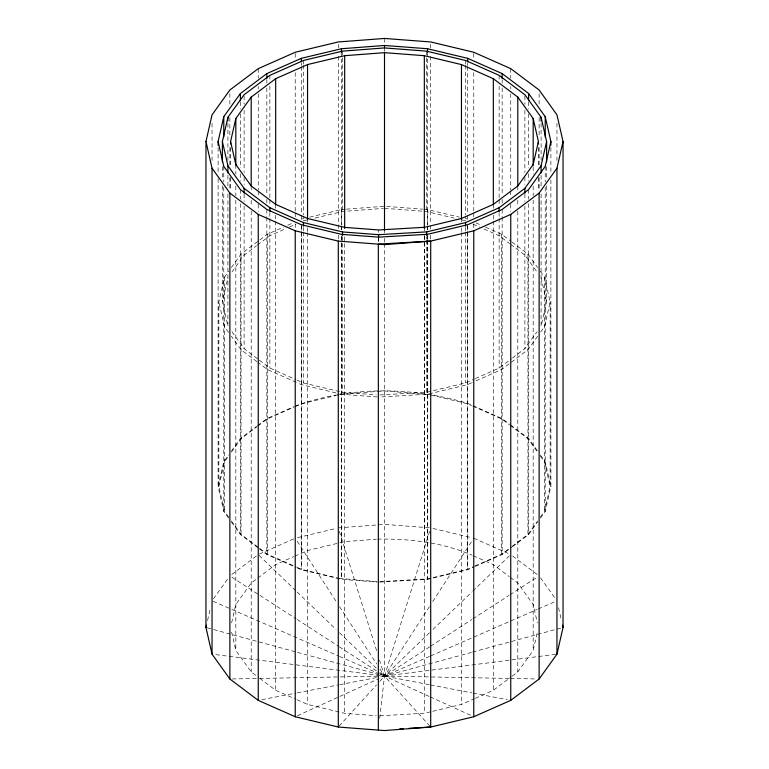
<?xml version="1.0" encoding="UTF-8"?>
<svg xmlns="http://www.w3.org/2000/svg" width="769" height="769" viewBox="0 0 769 769"><rect width="100%" height="100%" fill="white"/><g stroke="black" fill="none" stroke-linecap="round" stroke-linejoin="round"><path stroke-width="0.58" stroke-dasharray="3.85 2.88" d="M379.684 718.342L384.5 676.066L384.5 243.129M228.633 517.066L224.49 511.298L218.848 486.546L218.848 301.89L224.49 277.138L228.633 271.37M227.912 193.894L227.912 326.114L222.385 301.89L227.912 277.667M228.633 518.171L223.779 511.414L218.108 486.546L223.779 461.688L228.633 454.931M218.848 486.546L224.49 461.794L228.633 456.027M207.543 620.506L210.456 607.75M231.632 622.871L235.823 604.472L251.203 583.037L256.846 578.788M546.615 185.81L546.615 301.89L541.088 326.114L541.088 193.894M540.367 271.37L544.51 277.138L550.152 301.89L544.51 326.642L540.367 332.41M540.367 517.066L544.51 511.298L550.152 486.546L550.152 301.89M540.367 518.171L545.221 511.414L550.892 486.546L550.892 178.668M512.154 676.143L517.797 671.904L533.177 650.468L537.368 632.07M429.64 531.321L384.5 676.066L379.723 681.334M429.458 606.626L384.5 676.066L380.146 678.047M432.716 601.598L471.82 541.213M231.392 267.525L241.043 254.068L258.903 240.63M231.959 272.024L244.109 255.097L256.51 245.763M231.402 451.067L240.399 438.513L256.462 426.439M231.392 452.182L241.043 438.724L257.029 426.699M213.407 598.878L228.508 577.836M512.49 358.018L524.891 348.684L537.041 331.756M537.608 336.255L527.957 349.712L510.097 363.151M511.971 546.394L527.957 534.368L537.608 520.911M512.539 546.663L528.601 534.58L537.598 522.026M339.091 726.157L376.531 684.852M429.467 632.791L384.5 676.066L379.78 676.97M432.928 629.465L471.839 592.024M472.704 591.188L509.885 555.41M259.845 239.928L267.362 234.266L283.444 227.143M257.461 245.042L269.871 235.708L285.03 228.989M257.404 425.728L266.843 418.615L293.768 406.695M257.961 425.997L267.362 418.922L294.171 407.051M475.3 378.627L499.129 368.072L511.539 358.738M509.155 363.862L501.638 369.514L472.685 382.337M231.767 574.501L256.356 556.006M257.788 578.086L275.667 564.629L293.729 556.631M474.829 566.051L501.638 554.17L511.039 547.095M475.232 566.397L502.157 554.478L511.596 547.365M475.271 698.31L493.333 690.302L511.212 676.855M429.679 646.806L384.5 676.066L259.845 678.441M430.688 646.152L471.849 619.497M472.858 618.843L509.001 595.437M510.01 594.783L537.118 577.231M297.401 715.747L338.773 696.897M339.86 696.397L379.059 678.546M287.741 225.24L293.095 222.866M289.365 227.076L295.863 224.192M294.844 406.215C349.962 385.903 411.675 386.596 467.696 403.35L472.003 405.263M295.238 406.57L301.679 403.725L335.918 395.535M379.771 394.968L426.689 392.238L465.553 382.943L474.223 379.107M471.618 382.818L467.321 384.711L427.554 394.228L379.742 397.006M259.336 554.093L294.143 538.675M294.787 556.16L307.542 550.508L344.666 541.636L376.301 539.232M379.742 581.662L427.554 578.884L467.321 569.368L473.762 566.522M379.703 582.085L427.737 579.297L467.696 569.742L474.156 566.878M432.736 711.296L461.458 704.423L474.213 698.781M429.535 656.409L384.5 676.066L213.224 654.304M430.64 655.928L537.185 609.423M538.29 608.942L555.862 601.271M471.455 652.4L384.5 676.066L379.867 674.798M472.608 652.083L561.889 627.783M301.679 219.069L303.957 218.521M309.667 217.156L341.628 209.514L345.194 209.235M306.898 220.011L303.447 220.838L303.447 216.051M314.944 218.088L342.541 211.485L383.337 208.389M337.062 395.256L341.628 394.17L384.5 390.912L429.66 394.718M297.555 537.637L335.966 528.457M379.905 715.824L424.69 713.219L431.582 711.575M261.787 699.675L296.007 693.09M297.19 692.869L338.485 684.919M339.667 684.689L378.598 677.201M555.776 654.304L384.5 676.066L380.107 674.144M346.386 209.149L384.5 206.255L422.614 209.149M338.293 527.899L384.5 524.391L429.525 527.813M377.473 539.136C409.425 538.54 442.55 542.414 472.089 555.218M232.276 678.96L258.644 678.46M509.155 678.441L384.5 676.066L379.482 672.808M510.356 678.46L536.724 678.96M423.806 209.235L427.372 209.514L459.333 217.156M384.5 208.293L426.459 211.485L454.056 218.088M296.949 380.069L303.447 382.943L342.541 392.296L376.272 394.862M377.358 396.987L341.628 394.266L337.062 393.18M339.34 578.384L377.358 581.643M296.997 567.83L301.304 569.742L341.436 579.336L377.339 582.066M296.911 699.723L307.542 704.423L344.666 713.305L376.377 715.718M429.333 684.689L384.5 676.066L379.309 671.068M430.515 684.919L471.81 692.869M472.993 693.09L507.213 699.675M465.043 218.521L467.321 219.069M462.102 220.011L465.553 220.838L465.553 216.051M430.794 394.987L467.321 403.725L471.618 405.619M335.918 392.901L301.679 384.711L297.382 382.818M433.034 528.457L471.445 537.637M297.382 567.474L301.679 569.368L338.206 578.105M207.111 627.783L296.392 652.083M297.545 652.4L378.704 674.48M213.138 601.271L230.71 608.942M231.815 609.423L338.36 655.928M339.465 656.409L379.011 673.663M475.905 222.866L481.259 225.24M485.556 227.143L501.638 234.266L511.039 241.341M473.137 224.192L479.635 227.076M483.97 228.989L499.129 235.708L509.626 243.61M473.079 405.734L502.157 418.615L509.712 424.305M472.685 406.099L501.638 418.922L509.155 424.584M259.374 360.171L269.871 368.072L295.863 379.588M296.315 382.337L267.362 369.514L257.961 362.439M473.771 538.194L509.664 554.093M473.146 555.689L493.333 564.629L509.328 576.663M259.845 548.518L267.362 554.17L296.315 566.993M259.288 548.787L266.843 554.478L295.921 567.359M259.672 678.268L275.667 690.302L295.854 699.252M429.14 696.397L384.5 676.066L379.934 669.02M430.227 696.897L471.599 715.747M231.882 577.231L258.99 594.783M259.999 595.437L296.142 618.843M297.151 619.497L338.312 646.152M339.321 646.806L378.473 672.164M511.971 242.043L527.957 254.068L537.608 267.525M510.578 244.321L524.891 255.097L537.041 272.024M510.654 425.017L528.601 438.513L537.598 451.067M510.097 425.286L527.957 438.724L537.608 452.182M231.959 331.756L244.109 348.684L258.422 359.459M257.029 361.738L241.043 349.712L231.392 336.255M512.644 556.006L537.233 574.501M510.27 577.375L517.797 583.037L533.177 604.472L537.368 622.871M231.392 520.911L241.043 534.368L258.903 547.807M231.402 522.026L240.399 534.58L258.346 548.076M231.632 632.07L235.823 650.468L251.203 671.904L258.73 677.566M259.115 555.41L296.296 591.188M297.161 592.024L336.072 629.465M339.533 632.791L378.444 670.241M429.909 726.157L384.5 676.066L379.521 660.11M540.367 454.931L545.221 461.688L550.892 486.546M540.367 456.027L544.51 461.794L550.152 486.546M540.492 577.836L555.593 598.878M228.633 332.41L224.49 326.642L218.848 301.89M297.18 541.213L336.284 601.598M339.542 606.626L376.685 663.983M339.36 531.321L376.675 650.987M541.088 277.667L546.615 301.89M558.544 607.75L561.457 620.506M556.958 123.251L556.958 160.442M550.892 147.523L550.892 172.679M546.615 166.662L546.615 179.831M545.221 166.392L545.221 181.965M545.221 187.348L545.221 511.414M544.51 277.138L544.51 511.298M541.088 123.29L541.088 160.385M541.088 175.332L541.088 188.492M539.127 93.587L539.127 104.392M539.127 117.59L539.127 136.786M539.127 147.581L539.127 165.585M539.127 177.581L539.127 190.779M538.415 147.533L538.415 165.527M538.415 177.524L538.415 190.722M533.177 166.931L533.177 174.13M533.177 186.127L533.177 195.73M533.177 200.123L533.177 650.468M528.601 101.883L528.601 109.073M528.601 113.87L528.601 167.777M528.601 173.765L528.601 180.955M528.601 189.559L528.601 199.152M528.601 203.708L528.601 534.58M527.957 254.068L527.957 534.368M524.891 95.933L524.891 104.305M524.891 110.294L524.891 172.525M524.891 177.312L524.891 184.483M524.891 194.057L524.891 201.488M524.891 206.025L524.891 348.684M517.797 185.963L517.797 191.885M517.797 200.286L517.797 206.361M517.797 211.081L517.797 671.904M510.751 68.643L510.751 78.236M510.751 86.637L510.751 89.041M510.751 93.837L510.751 189.828M510.751 191.029L510.751 197.027M510.751 204.227L510.751 211.427M502.157 79.591L502.157 83.187M502.157 87.983L502.157 194.595M502.157 199.392L502.157 202.987M502.157 209.456L502.157 216.647M502.157 217.358L502.157 554.478M501.638 234.266L501.638 554.17M499.129 75.352L499.129 81.331M499.129 86.118L499.129 198.613M499.129 199.805L499.129 204.592M499.129 212.504L499.129 217.762M499.129 218.483L499.129 368.072M493.333 204.371L493.333 209.168M493.333 215.166L493.333 220.28M493.333 221.164L493.333 690.302M473.771 53.465L473.771 58.261M473.771 72.661L473.771 211.84M473.771 213.042L473.771 217.838M473.771 223.837L473.771 228.633M467.696 63.125L467.696 65.528M467.696 66.72L467.696 214.07M467.696 215.272L467.696 220.059M467.696 224.721L467.696 569.742M467.321 226.259L467.321 569.368M465.553 60.472L465.553 64.067M465.553 65.259L465.553 214.849M465.553 227.374L465.553 230.96M465.553 232.161L465.553 382.943M461.458 218.492L461.458 222.087M461.458 227.749L461.458 231.69M461.458 232.555L461.458 704.423M430.707 44.362L430.707 47.966M430.707 56.358L430.707 224.337M430.707 225.538L430.707 229.143M430.707 235.141L430.707 239.938M427.737 234.276L427.737 239.072M427.737 240.274L427.737 579.297M427.564 52.33L427.564 224.846M427.564 226.038L427.564 229.633M427.564 236.823L427.564 239.217M427.564 240.418L427.564 393.757M427.554 394.228L427.554 578.884M427.372 209.514L427.372 225.096M427.372 226.297L427.372 229.893M427.372 235.891L427.372 239.486M427.372 240.687L427.372 394.17M426.689 236.669L426.689 239.063M426.689 240.255L426.689 392.238M426.459 51.129L426.459 211.485M424.69 227.288L424.69 230.883M424.69 235.679L424.69 713.219M424.334 235.67L424.334 541.636M384.5 38.45L384.5 44.448M384.5 47.938L384.5 51.523M384.5 230.239L384.5 232.824M384.5 238.342L384.5 242.427M378.723 229.96L378.723 232.353M378.723 238.352L378.723 241.956M378.598 237.073L378.531 241.937M344.666 236.871L344.666 713.305M342.541 51.129L342.541 211.485M342.541 236.727L342.541 392.296M341.628 209.514L341.628 225.096M341.628 226.297L341.628 229.893M341.628 235.891L341.628 578.922M341.436 52.33L341.436 224.846M341.436 226.038L341.436 229.633M341.436 236.717L341.436 579.336M338.293 44.362L338.293 47.966M338.293 56.358L338.293 229.143M338.293 235.141L338.293 239.938M307.542 218.492L307.542 222.087M307.542 227.749L307.542 231.69M307.542 232.555L307.542 704.423M303.447 60.472L303.447 64.067M303.447 65.259L303.447 214.849M303.447 227.374L303.447 230.96M303.447 232.161L303.447 382.943M301.679 226.259L301.679 569.368M301.304 63.125L301.304 65.528M301.304 66.72L301.304 214.07M301.304 215.272L301.304 220.059M301.304 224.721L301.304 569.742M295.229 53.465L295.229 58.261M295.229 72.661L295.229 211.84M295.229 213.042L295.229 217.838M295.229 223.837L295.229 228.633M275.667 204.371L275.667 209.168M275.667 215.166L275.667 220.28M275.667 221.164L275.667 690.302M269.871 75.352L269.871 81.331M269.871 86.118L269.871 198.613M269.871 199.805L269.871 204.592M269.871 212.504L269.871 217.762M269.871 218.483L269.871 368.072M267.362 234.266L267.362 554.17M266.843 79.591L266.843 83.187M266.843 87.983L266.843 194.595M266.843 199.392L266.843 202.987M266.843 209.456L266.843 216.647M266.843 217.358L266.843 554.478M258.249 68.643L258.249 78.236M258.249 86.637L258.249 89.041M258.249 93.837L258.249 189.828M258.249 191.029L258.249 197.027M258.249 204.227L258.249 211.427M251.203 185.963L251.203 191.885M251.203 200.286L251.203 206.361M251.203 211.081L251.203 671.904M244.109 95.933L244.109 104.305M244.109 110.294L244.109 172.525M244.109 177.312L244.109 184.483M244.109 194.057L244.109 201.488M244.109 206.025L244.109 348.684M241.043 254.068L241.043 534.368M240.399 101.883L240.399 109.073M240.399 113.87L240.399 167.777M240.399 173.765L240.399 180.955M240.399 189.559L240.399 199.152M240.399 203.708L240.399 534.58M235.823 164.528L235.823 174.13M235.823 186.127L235.823 195.73M235.823 200.123L235.823 650.468M230.585 147.533L230.585 165.527M230.585 177.524L230.585 190.722M229.873 93.587L229.873 104.392M229.873 117.59L229.873 136.786M229.873 147.581L229.873 165.585M229.873 177.581L229.873 190.779M227.912 123.29L227.912 160.385M227.912 175.332L227.912 188.492M224.49 277.138L224.49 511.298M223.779 166.392L223.779 181.965M223.779 187.348L223.779 511.414M222.385 166.662L222.385 179.831M222.385 185.81L222.385 301.89M218.108 147.523L218.108 172.679M218.108 178.668L218.108 486.546M212.042 123.251L212.042 160.442"/><path stroke-width="1.15" d="M205.957 141.534L212.042 114.85L229.873 89.992L258.249 68.643L295.229 52.263L338.293 41.959L384.5 38.45L430.707 41.959L473.771 52.263L510.751 68.643L539.127 89.992L556.958 114.85L563.043 141.534L563.043 627.466L556.958 654.15L539.127 679.008L510.751 700.357L473.771 716.737L430.707 727.041L384.5 730.55L338.293 727.041L295.229 716.737L258.249 700.357L229.873 679.008L212.042 654.15L205.957 627.466L205.957 141.534L212.042 168.209L212.042 654.15M218.108 145.13L218.108 141.534L223.779 116.667L240.399 93.501L266.843 73.603L301.304 58.338L341.436 48.745L384.5 45.467L427.564 48.745L467.696 58.338L502.157 73.603L528.601 93.501L545.221 116.667L550.892 141.534L550.892 145.13M222.385 161.875L222.385 141.534L227.912 117.311L244.109 94.731L269.871 75.352L303.447 60.472L342.541 51.129L384.5 47.938L426.459 51.129L465.553 60.472L499.129 75.352L524.891 94.731L541.088 117.311L546.615 141.534L546.615 161.875M230.585 143.928L230.585 141.534L235.823 118.532L251.203 97.096L275.667 78.698L307.542 64.577L344.666 55.695L384.5 52.667L424.334 55.695L461.458 64.577L493.333 78.698L517.797 97.096L533.177 118.532L538.415 141.534L538.415 143.928M205.957 627.466L206.486 625.149M538.415 141.534L533.177 164.528L517.797 185.963L493.333 204.371L461.458 218.492L424.69 227.288L378.723 229.96L344.666 227.364L307.542 218.492L275.667 204.371L251.203 185.963L235.823 164.528L230.585 141.534M541.088 172.938L541.088 165.758L546.615 141.534M550.892 141.534L545.221 166.392L528.601 189.559L502.157 209.456L467.696 224.721L427.737 234.276L378.531 237.14L341.436 234.324L301.304 224.721L266.843 209.456L240.399 189.559L223.779 166.392L218.108 141.534M556.958 654.15L556.958 168.209L563.043 141.534M222.385 141.534L227.912 165.758L244.109 188.328L269.871 207.717L303.447 222.587L342.541 231.94L378.598 234.68L426.689 231.882L465.553 222.587L499.129 207.717L524.891 188.328L541.088 165.758M212.042 168.209L229.873 193.077L258.249 214.416L295.229 230.806L338.293 241.101L384.5 244.609L430.707 241.101L473.771 230.806L510.751 214.416L539.127 193.077L556.958 168.209M399.774 728.839L403.341 728.628M409.291 728.281L430.707 727.041L430.707 241.101L378.348 244.148L378.348 730.079M562.514 625.149L563.043 627.466M545.221 116.667L545.221 137.036M541.088 117.311L541.088 120.896M539.127 193.077L539.127 679.008M533.177 118.532L533.177 165.325M528.601 93.501L528.601 100.691M524.891 188.328L524.891 193.115M517.797 97.096L517.797 185.887M510.751 214.416L510.751 700.357M502.157 73.603L502.157 78.4M499.129 207.717L499.129 211.302M493.333 78.698L493.333 204.679M473.771 230.806L473.771 716.737M467.696 58.338L467.696 61.933M465.553 222.587L465.553 226.173M461.458 64.577L461.458 219.357M427.564 48.745L427.564 52.33M426.689 231.882L426.689 235.468M424.334 55.695L424.334 228.47M384.5 45.467L384.5 47.861M384.5 52.667L384.5 230.248M378.598 234.68L378.598 237.073M344.666 55.695L344.666 228.47M342.541 231.94L342.541 235.525M341.436 48.745L341.436 52.33M338.293 241.101L338.293 727.041M307.542 64.577L307.542 219.357M303.447 222.587L303.447 226.173M301.304 58.338L301.304 61.933M295.229 230.806L295.229 716.737M275.667 78.698L275.667 204.679M269.871 207.717L269.871 211.302M266.843 73.603L266.843 78.4M258.249 214.416L258.249 700.357M251.203 97.096L251.203 185.887M244.109 188.328L244.109 193.115M240.399 93.501L240.399 100.691M235.823 118.532L235.823 165.325M229.873 193.077L229.873 679.008M227.912 117.311L227.912 120.896M227.912 165.758L227.912 172.938M223.779 116.667L223.779 137.036"/></g></svg>
